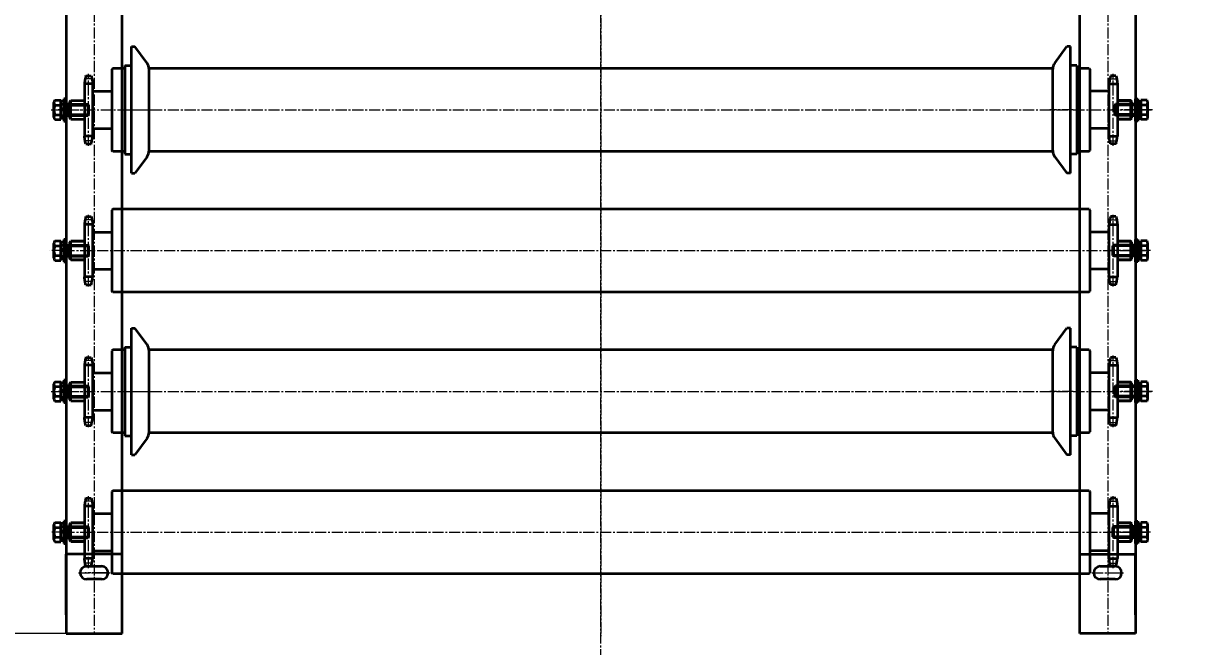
# Model space of a CAD drawing. Header units: millimetres. Extents: x -67280 to 67280, y -47520 to 47520.
# Drawn here: x -47868 to -46603, y -11726 to -11058 of the extents above; entities that cross this region are included whole.
import ezdxf

# ---------------------------------------------------------------- set-up
doc = ezdxf.new("R2010")
doc.units = ezdxf.units.MM
doc.linetypes.add('点画线', pattern=[18, 12, -2, 2, -2])
doc.layers.get('0').update_dxf_attribs({"lineweight": 35})
for name, color, linetype, lineweight in [('EB0', 7, 'Continuous', 35), ('EB0_1', 7, 'Continuous', 35), ('中心线层', 1, '点画线', 18), ('尺寸线层', 4, 'Continuous', 18), ('粗实线层', 7, 'Continuous', 35)]:
    doc.layers.add(name, color=color, linetype=linetype, lineweight=lineweight)
doc.styles.add('标准', font='', dxfattribs={"width": 0.667})
doc.styles.get('标准').set_extended_font_data('宋体')
doc.dimstyles.new('标准', dxfattribs={"dimscale": 160, "dimtxt": 2, "dimasz": 1, "dimexe": 1, "dimexo": 0, "dimgap": 1, "dimtad": 1, "dimdec": 1, "dimdsep": 46, "dimtxsty": '标准', "dimblk": '_CAXARROW', "dimcen": 0, "dimdle": 2, "dimaunit": 1, "dimadec": 0, "dimazin": 2, "dimtfac": 0.707107, "dimtdec": 3, "dimtmove": 0, "dimatfit": 3, "dimfxl": 0, "dimfrac": 2, "dimtolj": 1, "dimarcsym": 0})

# ---------------------------------------------------------------- blocks, each defined once
blk = doc.blocks.new('*X501')
at = {"layer": '尺寸线层', "linetype": 'Continuous', "lineweight": 18}
for points in [[(-51183.3, -8857.3), (-51163.3, -9017.3), (-51203.3, -9017.3)], [(-51183.3, -14032.3), (-51163.3, -13872.3), (-51203.3, -13872.3)]]:
    blk.add_hatch(color=0, dxfattribs=at).paths.add_polyline_path(points, flags=0)
at = {"layer": '尺寸线层', "color": 0}
for p, q in [((-50396.4, -8857.3), (-51343.3, -8857.3)), ((-46008, -14032.3), (-51343.3, -14032.3))]:
    blk.add_line(p, q, dxfattribs=at)
at = {"layer": '尺寸线层', "color": 0, "linetype": 'Continuous', "lineweight": 18}
blk.add_line((-51183.3, -8857.3), (-51183.3, -14032.3), dxfattribs=at)
at = {"layer": '尺寸线层', "color": 0, "insert": (-51503.3, -11444.8), "char_height": 320, "width": 1231.786, "attachment_point": 5, "rotation": 90, "line_spacing_factor": 1.15057, "style": '标准'}
blk.add_mtext('\\T1.1;5175', dxfattribs=at)
blk = doc.blocks.new('_CAXARROW')
blk.add_hatch(color=0).paths.add_polyline_path([(0, 0), (-1, 0.125), (-1, -0.125)], flags=0)
blk = doc.blocks.new('*X1829')
at = {"layer": 'EB0', "linetype": '点画线', "lineweight": 18}
for p, q in [((-545.5, -435.3), (-554.4, -435.3)), ((-550, -507), (-550, -430)), ((545.6, -435.3), (554.5, -435.3)), ((550, -507), (550, -430)), ((-590.1, -468.5), (-546.6, -468.5)), ((-573.5, -468.5), (-582.6, -468.5)), ((-572.9, -468.5), (592.1, -468.5)), ((-507, -468.5), (-482, -468.5)), ((507, -468.5), (482, -468.5)), ((592.1, -468.5), (548.6, -468.5)), ((573.5, -468.5), (582.6, -468.5)), ((-545.5, -501.7), (-554.4, -501.7)), ((545.6, -501.7), (554.5, -501.7)), ((-550, -658), (-550, -581)), ((550, -658), (550, -581)), ((-545.5, -586.3), (-554.4, -586.3)), ((545.6, -586.3), (554.5, -586.3)), ((-573.5, -619.5), (-591.7, -619.5)), ((-576.9, -619.5), (588.1, -619.5)), ((590.1, -619.5), (546.6, -619.5)), ((573.5, -619.5), (582.6, -619.5)), ((-545.5, -652.7), (-554.4, -652.7)), ((545.6, -652.7), (554.5, -652.7)), ((-550, -809), (-550, -732)), ((550, -809), (550, -732)), ((-545.5, -737.3), (-554.4, -737.3)), ((545.6, -737.3), (554.5, -737.3)), ((-590.1, -770.5), (-546.6, -770.5)), ((-573.5, -770.5), (-582.6, -770.5)), ((-572.9, -770.5), (592.1, -770.5)), ((-507, -770.5), (-482, -770.5)), ((507, -770.5), (482, -770.5)), ((592.1, -770.5), (548.6, -770.5)), ((573.5, -770.5), (582.6, -770.5)), ((-545.5, -803.7), (-554.4, -803.7)), ((545.6, -803.7), (554.5, -803.7)), ((-550, -960), (-550, -883)), ((550, -960), (550, -883)), ((-545.5, -888.3), (-554.4, -888.3)), ((545.6, -888.3), (554.5, -888.3)), ((-573.5, -921.5), (-590.1, -921.5)), ((-576.9, -921.5), (588.1, -921.5)), ((590.1, -921.5), (546.6, -921.5)), ((573.5, -921.5), (582.6, -921.5)), ((-545.5, -954.7), (-554.4, -954.7)), ((545.6, -954.7), (554.5, -954.7))]:
    blk.add_line(p, q, dxfattribs=at)
at = {"layer": 'EB0'}
for p, q in [((-587.1, -476.3), (-587.1, -460.7)), ((-586.3, -458.1), (-579.6, -458.1)), ((-586.3, -463.3), (-579.6, -463.3)), ((-579.6, -478.9), (-579.6, -458.1)), ((-579.6, -459.3), (-579.6, -477.7)), ((-576.5, -459.3), (-579.6, -459.3)), ((-579.6, -474.5), (-579.6, -462.5)), ((-579.6, -462.5), (-550.5, -462.5)), ((-576.5, -467.7), (-579.6, -466.9)), ((-576.5, -456.5), (-576.5, -480.5)), ((-574, -456.5), (-576.5, -456.5)), ((-576.5, -459.3), (-576.5, -477.7)), ((-574, -462), (-576.5, -462)), ((-574, -480.5), (-574, -456.5)), ((-570, -462.4), (-574, -462.4)), ((-571.6, -474.5), (-571.6, -462.5)), ((-571.6, -463.4), (-549.6, -463.4)), ((-549.6, -463.4), (-550.5, -462.5)), ((-550.5, -474.5), (-550.5, -462.5)), ((-549.6, -473.6), (-549.6, -463.4)), ((551.6, -463.4), (552.5, -462.5)), ((551.6, -473.6), (551.6, -463.4)), ((573.6, -463.4), (551.6, -463.4)), ((579.6, -462.5), (552.5, -462.5)), ((552.5, -474.5), (552.5, -462.5)), ((570, -462.4), (574, -462.4)), ((573.6, -474.5), (573.6, -462.5)), ((574, -480.5), (574, -456.5)), ((574, -456.5), (576.5, -456.5)), ((574, -462), (576.5, -462)), ((576.5, -456.5), (576.5, -480.5)), ((576.5, -459.3), (576.5, -477.7)), ((576.5, -459.3), (579.6, -459.3)), ((576.5, -467.7), (579.6, -466.9)), ((579.6, -478.9), (579.6, -458.1)), ((586.3, -458.1), (579.6, -458.1)), ((579.6, -459.3), (579.6, -477.7)), ((579.6, -474.5), (579.6, -462.5)), ((586.3, -463.3), (579.6, -463.3)), ((587.1, -476.3), (587.1, -460.7)), ((-586.3, -473.7), (-579.6, -473.7)), ((-586.3, -478.9), (-579.6, -478.9)), ((-576.9, -469.2), (-579.6, -468.5)), ((-579.6, -474.5), (-550.5, -474.5)), ((-576.5, -477.7), (-579.6, -477.7)), ((-576.5, -469.3), (-576.9, -469.2)), ((-576.5, -475), (-574, -475)), ((-570, -474.6), (-574, -474.6)), ((-571.6, -473.6), (-549.6, -473.6)), ((-549.6, -473.6), (-550.5, -474.5)), ((551.6, -473.6), (552.5, -474.5)), ((573.6, -473.6), (551.6, -473.6)), ((579.6, -474.5), (552.5, -474.5)), ((570, -474.6), (574, -474.6)), ((576.5, -475), (574, -475)), ((576.5, -469.3), (576.9, -469.2)), ((576.5, -477.7), (579.6, -477.7)), ((576.9, -469.2), (579.6, -468.5)), ((586.3, -473.7), (579.6, -473.7)), ((586.3, -478.9), (579.6, -478.9)), ((-576.5, -480.5), (-574, -480.5)), ((576.5, -480.5), (574, -480.5)), ((-587.1, -627.3), (-587.1, -611.7)), ((-586.3, -609.1), (-579.6, -609.1)), ((-586.3, -614.3), (-579.6, -614.3)), ((-579.6, -629.9), (-579.6, -609.1)), ((-579.6, -610.3), (-579.6, -628.7)), ((-576.5, -610.3), (-579.6, -610.3)), ((-579.6, -625.5), (-579.6, -613.5)), ((-579.6, -613.5), (-550.5, -613.5)), ((-576.5, -618.7), (-579.6, -617.9)), ((-576.9, -620.2), (-579.6, -619.5)), ((-576.5, -607.5), (-576.5, -631.5)), ((-574, -607.5), (-576.5, -607.5)), ((-576.5, -610.3), (-576.5, -628.7)), ((-574, -613), (-576.5, -613)), ((-574, -631.5), (-574, -607.5)), ((-571.6, -625.5), (-571.6, -613.5)), ((-571.6, -614.4), (-549.6, -614.4)), ((-549.6, -614.4), (-550.5, -613.5)), ((-550.5, -625.5), (-550.5, -613.5)), ((-549.6, -624.6), (-549.6, -614.4)), ((549.6, -614.4), (550.5, -613.5)), ((549.6, -624.6), (549.6, -614.4)), ((571.6, -614.4), (549.6, -614.4)), ((579.6, -613.5), (550.5, -613.5)), ((550.5, -625.5), (550.5, -613.5)), ((571.6, -625.5), (571.6, -613.5)), ((574, -631.5), (574, -607.5)), ((574, -607.5), (576.5, -607.5)), ((574, -613), (576.5, -613)), ((576.5, -607.5), (576.5, -631.5)), ((576.5, -610.3), (576.5, -628.7)), ((576.5, -610.3), (579.6, -610.3)), ((576.5, -618.7), (579.6, -617.9)), ((576.9, -620.2), (579.6, -619.5)), ((579.6, -629.9), (579.6, -609.1)), ((586.3, -609.1), (579.6, -609.1)), ((579.6, -610.3), (579.6, -628.7)), ((579.6, -625.5), (579.6, -613.5)), ((586.3, -614.3), (579.6, -614.3)), ((587.1, -627.3), (587.1, -611.7)), ((-586.3, -624.7), (-579.6, -624.7)), ((-586.3, -629.9), (-579.6, -629.9)), ((-579.6, -625.5), (-550.5, -625.5)), ((-576.5, -628.7), (-579.6, -628.7)), ((-576.5, -620.3), (-576.9, -620.2)), ((-576.5, -626), (-574, -626)), ((-576.5, -631.5), (-574, -631.5)), ((-571.6, -624.6), (-549.6, -624.6)), ((-549.6, -624.6), (-550.5, -625.5)), ((549.6, -624.6), (550.5, -625.5)), ((571.6, -624.6), (549.6, -624.6)), ((579.6, -625.5), (550.5, -625.5)), ((576.5, -626), (574, -626)), ((576.5, -631.5), (574, -631.5)), ((576.5, -620.3), (576.9, -620.2)), ((576.5, -628.7), (579.6, -628.7)), ((586.3, -624.7), (579.6, -624.7)), ((586.3, -629.9), (579.6, -629.9)), ((-576.5, -758.5), (-576.5, -782.5)), ((-574, -758.5), (-576.5, -758.5)), ((-574, -782.5), (-574, -758.5)), ((574, -782.5), (574, -758.5)), ((574, -758.5), (576.5, -758.5)), ((576.5, -758.5), (576.5, -782.5)), ((-587.1, -778.3), (-587.1, -762.7)), ((-586.3, -760.1), (-579.6, -760.1)), ((-586.3, -765.3), (-579.6, -765.3)), ((-579.6, -780.9), (-579.6, -760.1)), ((-579.6, -761.3), (-579.6, -779.7)), ((-576.5, -761.3), (-579.6, -761.3)), ((-579.6, -776.5), (-579.6, -764.5)), ((-579.6, -764.5), (-550.5, -764.5)), ((-576.5, -769.7), (-579.6, -768.9)), ((-576.9, -771.2), (-579.6, -770.5)), ((-576.5, -771.3), (-576.9, -771.2)), ((-576.5, -761.3), (-576.5, -779.7)), ((-574, -764), (-576.5, -764)), ((-570, -764.4), (-574, -764.4)), ((-571.6, -776.5), (-571.6, -764.5)), ((-571.6, -765.4), (-549.6, -765.4)), ((-549.6, -765.4), (-550.5, -764.5)), ((-550.5, -776.5), (-550.5, -764.5)), ((-549.6, -775.6), (-549.6, -765.4)), ((551.6, -765.4), (552.5, -764.5)), ((551.6, -775.6), (551.6, -765.4)), ((573.6, -765.4), (551.6, -765.4)), ((579.6, -764.5), (552.5, -764.5)), ((552.5, -776.5), (552.5, -764.5)), ((570, -764.4), (574, -764.4)), ((573.6, -776.5), (573.6, -764.5)), ((574, -764), (576.5, -764)), ((576.5, -761.3), (576.5, -779.7)), ((576.5, -761.3), (579.6, -761.3)), ((576.5, -769.7), (579.6, -768.9)), ((576.5, -771.3), (576.9, -771.2)), ((576.9, -771.2), (579.6, -770.5)), ((579.6, -780.9), (579.6, -760.1)), ((586.3, -760.1), (579.6, -760.1)), ((579.6, -761.3), (579.6, -779.7)), ((579.6, -776.5), (579.6, -764.5)), ((586.3, -765.3), (579.6, -765.3)), ((587.1, -778.3), (587.1, -762.7)), ((-586.3, -775.7), (-579.6, -775.7)), ((-586.3, -780.9), (-579.6, -780.9)), ((-579.6, -776.5), (-550.5, -776.5)), ((-576.5, -779.7), (-579.6, -779.7)), ((-576.5, -777), (-574, -777)), ((-576.5, -782.5), (-574, -782.5)), ((-570, -776.6), (-574, -776.6)), ((-571.6, -775.6), (-549.6, -775.6)), ((-549.6, -775.6), (-550.5, -776.5)), ((551.6, -775.6), (552.5, -776.5)), ((573.6, -775.6), (551.6, -775.6)), ((579.6, -776.5), (552.5, -776.5)), ((570, -776.6), (574, -776.6)), ((576.5, -777), (574, -777)), ((576.5, -782.5), (574, -782.5)), ((576.5, -779.7), (579.6, -779.7)), ((586.3, -775.7), (579.6, -775.7)), ((586.3, -780.9), (579.6, -780.9)), ((-576.5, -909.5), (-576.5, -933.5)), ((-574, -909.5), (-576.5, -909.5)), ((-574, -933.5), (-574, -909.5)), ((574, -933.5), (574, -909.5)), ((574, -909.5), (576.5, -909.5)), ((576.5, -909.5), (576.5, -933.5)), ((-587.1, -929.3), (-587.1, -913.7)), ((-586.3, -911.1), (-579.6, -911.1)), ((-586.3, -916.3), (-579.6, -916.3)), ((-579.6, -931.9), (-579.6, -911.1)), ((-579.6, -912.3), (-579.6, -930.7)), ((-576.5, -912.3), (-579.6, -912.3)), ((-579.6, -927.5), (-579.6, -915.5)), ((-579.6, -915.5), (-550.5, -915.5)), ((-576.5, -920.7), (-579.6, -919.9)), ((-576.9, -922.2), (-579.6, -921.5)), ((-576.5, -922.3), (-576.9, -922.2)), ((-576.5, -912.3), (-576.5, -930.7)), ((-574, -915), (-576.5, -915)), ((-571.6, -927.5), (-571.6, -915.5)), ((-571.6, -916.4), (-549.6, -916.4)), ((-549.6, -916.4), (-550.5, -915.5)), ((-550.5, -927.5), (-550.5, -915.5)), ((-549.6, -926.6), (-549.6, -916.4)), ((549.6, -916.4), (550.5, -915.5)), ((549.6, -926.6), (549.6, -916.4)), ((571.6, -916.4), (549.6, -916.4)), ((579.6, -915.5), (550.5, -915.5)), ((550.5, -927.5), (550.5, -915.5)), ((571.6, -927.5), (571.6, -915.5)), ((574, -915), (576.5, -915)), ((576.5, -912.3), (576.5, -930.7)), ((576.5, -912.3), (579.6, -912.3)), ((576.5, -920.7), (579.6, -919.9)), ((576.5, -922.3), (576.9, -922.2)), ((576.9, -922.2), (579.6, -921.5)), ((579.6, -931.9), (579.6, -911.1)), ((586.3, -911.1), (579.6, -911.1)), ((579.6, -912.3), (579.6, -930.7)), ((579.6, -927.5), (579.6, -915.5)), ((586.3, -916.3), (579.6, -916.3)), ((587.1, -929.3), (587.1, -913.7)), ((-586.3, -926.7), (-579.6, -926.7)), ((-586.3, -931.9), (-579.6, -931.9)), ((-579.6, -927.5), (-550.5, -927.5)), ((-576.5, -930.7), (-579.6, -930.7)), ((-576.5, -928), (-574, -928)), ((-576.5, -933.5), (-574, -933.5)), ((-571.6, -926.6), (-549.6, -926.6)), ((-549.6, -926.6), (-550.5, -927.5)), ((549.6, -926.6), (550.5, -927.5)), ((571.6, -926.6), (549.6, -926.6)), ((579.6, -927.5), (550.5, -927.5)), ((576.5, -928), (574, -928)), ((576.5, -933.5), (574, -933.5)), ((576.5, -930.7), (579.6, -930.7)), ((586.3, -926.7), (579.6, -926.7)), ((586.3, -931.9), (579.6, -931.9))]:
    blk.add_line(p, q, dxfattribs=at)
at = {"layer": 'EB0', "linetype": 'Continuous', "lineweight": 18}
for p, q in [((-576.5, -460.5), (-574, -458)), ((574, -458.2), (575.7, -456.5)), ((574.4, -462), (576.5, -459.9)), ((-576.5, -477.5), (-574, -475)), ((-575.3, -480.5), (-574, -479.2)), ((574, -479.4), (576.5, -476.9)), ((-574, -609.3), (-576.5, -611.8)), ((574, -609.3), (576.5, -611.8)), ((-574, -626.3), (-576.5, -628.8)), ((-574, -630.5), (-575, -631.5)), ((574, -626.3), (576.5, -628.8)), ((574, -630.5), (575, -631.5)), ((574, -760.2), (575.7, -758.5)), ((-576.5, -762.5), (-574, -760)), ((574.4, -764), (576.5, -761.9)), ((-576.5, -779.5), (-574, -777)), ((-575.3, -782.5), (-574, -781.2)), ((574, -781.4), (576.5, -778.9)), ((-574, -911.3), (-576.5, -913.8)), ((574, -911.3), (576.5, -913.8)), ((-574, -928.3), (-576.5, -930.8)), ((-574, -932.5), (-575, -933.5)), ((574, -928.3), (576.5, -930.8)), ((574, -932.5), (575, -933.5))]:
    blk.add_line(p, q, dxfattribs=at)
at = {"layer": 'EB0', "color": 1, "linetype": '点画线', "lineweight": 18}
for p, q in [((-571, -468.5), (-579.5, -468.5)), ((573, -468.5), (581.5, -468.5)), ((-571, -619.5), (-579.5, -619.5)), ((571, -619.5), (579.5, -619.5)), ((-571, -770.5), (-579.5, -770.5)), ((573, -770.5), (581.5, -770.5)), ((-571, -921.5), (-579.5, -921.5)), ((571, -921.5), (579.5, -921.5))]:
    blk.add_line(p, q, dxfattribs=at)
at = {"layer": 'EB0'}
for centre, radius, start, end in [((-582.3, -460.7), 4.79, 147.1328, 212.8672), ((-569.1, -468.5), 18, 163.2213, 196.7787), ((582.3, -460.7), 4.79, 327.1328, 32.8672), ((569.1, -468.5), 18, 343.2213, 16.7787), ((-582.3, -476.3), 4.79, 147.1328, 212.8672), ((582.3, -476.3), 4.79, 327.1328, 32.8672), ((-582.3, -611.7), 4.79, 147.1328, 212.8672), ((-569.1, -619.5), 18, 163.2213, 196.7787), ((582.3, -611.7), 4.79, 327.1328, 32.8672), ((569.1, -619.5), 18, 343.2213, 16.7787), ((-582.3, -627.3), 4.79, 147.1328, 212.8672), ((582.3, -627.3), 4.79, 327.1328, 32.8672), ((-582.3, -762.7), 4.79, 147.1328, 212.8672), ((-569.1, -770.5), 18, 163.2213, 196.7787), ((582.3, -762.7), 4.79, 327.1328, 32.8672), ((569.1, -770.5), 18, 343.2213, 16.7787), ((-582.3, -778.3), 4.79, 147.1328, 212.8672), ((582.3, -778.3), 4.79, 327.1328, 32.8672), ((-582.3, -913.7), 4.79, 147.1328, 212.8672), ((-569.1, -921.5), 18, 163.2213, 196.7787), ((582.3, -913.7), 4.79, 327.1328, 32.8672), ((569.1, -921.5), 18, 343.2213, 16.7787), ((-582.3, -929.3), 4.79, 147.1328, 212.8672), ((582.3, -929.3), 4.79, 327.1328, 32.8672)]:
    blk.add_arc(centre, radius, start, end, dxfattribs=at)
at = {"layer": 'EB0_1'}
for p, q in [((-574, 1690), (-574, -1030)), ((-514, -1030), (-514, 1690)), ((514, -1030), (514, 1690)), ((574, 1690), (574, -1030)), ((-574, -1010), (-574, -945)), ((-514, -945), (-574, -945)), ((-514, -1010), (-514, -945)), ((514, -1010), (514, -945)), ((514, -945), (574, -945)), ((574, -1010), (574, -945)), ((-552, -958), (-536, -958)), ((536, -958), (552, -958)), ((-536, -972), (-552, -972)), ((552, -972), (536, -972))]:
    blk.add_line(p, q, dxfattribs=at)
at = {"layer": 'EB0_1', "linetype": 'Continuous', "lineweight": 35}
for p, q in [((554.5, -478.5), (569, -478.5)), ((554.5, -780.5), (569, -780.5))]:
    blk.add_line(p, q, dxfattribs=at)
at = {"layer": 'EB0_1'}
for centre, start, end in [((-552, -965), 90, 270), ((-536, -965), 270, 90), ((536, -965), 90, 270), ((552, -965), 270, 90)]:
    blk.add_arc(centre, 7, start, end, dxfattribs=at)
at = {"layer": '中心线层'}
blk.add_line((0, 1790), (0, -1033), dxfattribs=at)
at = {"layer": '中心线层', "linetype": '点画线', "lineweight": 18}
for p, q in [((-544, 1690), (-544, -1030)), ((544, 1690), (544, -1030)), ((-544, -955.5), (-544, -974.5)), ((-544, -955.5), (-544, -974.5)), ((544, -955.5), (544, -974.5)), ((-560.9, -965), (-526, -965)), ((-534.5, -965), (-553.5, -965)), ((-529.5, -965), (-548.5, -965)), ((527.1, -965), (562, -965))]:
    blk.add_line(p, q, dxfattribs=at)
at = {"layer": '粗实线层', "linetype": 'Continuous', "lineweight": 35}
for p, q in [((-504, -400.5), (-500.3, -400.5)), ((-504, -536.5), (-504, -400.5)), ((-487.1, -418.3), (-500.3, -400.5)), ((487.1, -418.3), (500.3, -400.5)), ((504, -400.5), (500.3, -400.5)), ((504, -536.5), (504, -400.5)), ((-524, -424), (-525, -425)), ((-525, -425), (-525, -512)), ((-511, -424), (-524, -424)), ((-511, -421), (-504, -421)), ((-511, -421), (-511, -516)), ((485, -424), (-485, -424)), ((-485, -512.2), (-485, -424.8)), ((485, -512.2), (485, -424.8)), ((511, -421), (504, -421)), ((511, -421), (511, -516)), ((524, -424), (511, -424)), ((524, -424), (525, -425)), ((525, -425), (525, -512)), ((-545.5, -440.4), (-554.4, -440.4)), ((-554.4, -440.4), (-554.4, -496.6)), ((-552.9, -432), (-547.1, -432)), ((-545.5, -496.6), (-545.5, -440.4)), ((545.6, -440.4), (554.5, -440.4)), ((545.6, -496.6), (545.6, -440.4)), ((552.9, -432), (547.1, -432)), ((554.5, -440.4), (554.5, -496.6)), ((-545.5, -448.5), (-525, -448.5)), ((545.6, -448.5), (525, -448.5)), ((-570, -459.5), (-569, -458.5)), ((-570, -477.5), (-570, -459.5)), ((-569, -478.5), (-569, -458.5)), ((-569, -458.5), (-554.4, -458.5)), ((554.5, -458.5), (569, -458.5)), ((569, -458.5), (554.5, -458.5)), ((570, -459.5), (569, -458.5)), ((569, -478.5), (569, -458.5)), ((570, -477.5), (570, -459.5)), ((-569, -478.5), (-570, -477.5)), ((-569, -478.5), (-554.4, -478.5)), ((569, -478.5), (554.5, -478.5)), ((569, -478.5), (570, -477.5)), ((-545.5, -488.5), (-525, -488.5)), ((545.6, -488.5), (525, -488.5)), ((-545.5, -496.6), (-554.4, -496.6)), ((-552.9, -505), (-547.1, -505)), ((545.6, -496.6), (554.5, -496.6)), ((552.9, -505), (547.1, -505)), ((-524, -513), (-525, -512)), ((-511, -513), (-524, -513)), ((-511, -516), (-504, -516)), ((485, -513), (-485, -513)), ((511, -516), (504, -516)), ((524, -513), (511, -513)), ((524, -513), (525, -512)), ((-487.1, -518.7), (-500.3, -536.5)), ((487.1, -518.7), (500.3, -536.5)), ((-504, -536.5), (-500.3, -536.5)), ((504, -536.5), (500.3, -536.5)), ((-524, -575), (-525, -576)), ((-525, -576), (-525, -663)), ((524, -575), (-524, -575)), ((524, -575), (525, -576)), ((525, -576), (525, -663)), ((-554.4, -591.4), (-554.4, -647.6)), ((-545.5, -591.4), (-554.4, -591.4)), ((-552.9, -583), (-547.1, -583)), ((-545.5, -647.6), (-545.5, -591.4)), ((545.6, -591.4), (554.5, -591.4)), ((545.6, -647.6), (545.6, -591.4)), ((552.9, -583), (547.1, -583)), ((554.5, -591.4), (554.5, -647.6)), ((-545.5, -599.5), (-525, -599.5)), ((545.6, -599.5), (525, -599.5)), ((-570, -610.5), (-569, -609.5)), ((-570, -628.5), (-570, -610.5)), ((-569, -629.5), (-569, -609.5)), ((-554.4, -609.5), (-569, -609.5)), ((-569, -609.5), (-554.4, -609.5)), ((554.5, -609.5), (569, -609.5)), ((569, -609.5), (554.5, -609.5)), ((570, -610.5), (569, -609.5)), ((569, -629.5), (569, -609.5)), ((570, -628.5), (570, -610.5)), ((-569, -629.5), (-570, -628.5)), ((-554.4, -629.5), (-569, -629.5)), ((-569, -629.5), (-554.4, -629.5)), ((554.5, -629.5), (569, -629.5)), ((569, -629.5), (554.5, -629.5)), ((569, -629.5), (570, -628.5)), ((-545.5, -639.5), (-525, -639.5)), ((545.6, -639.5), (525, -639.5)), ((-545.5, -647.6), (-554.4, -647.6)), ((-552.9, -656), (-547.1, -656)), ((545.6, -647.6), (554.5, -647.6)), ((552.9, -656), (547.1, -656)), ((-524, -664), (-525, -663)), ((524, -664), (-524, -664)), ((524, -664), (525, -663)), ((-504, -702.5), (-500.3, -702.5)), ((-504, -838.5), (-504, -702.5)), ((-487.1, -720.3), (-500.3, -702.5)), ((487.1, -720.3), (500.3, -702.5)), ((504, -702.5), (500.3, -702.5)), ((504, -838.5), (504, -702.5)), ((-524, -726), (-525, -727)), ((-525, -727), (-525, -814)), ((-511, -726), (-524, -726)), ((-511, -723), (-504, -723)), ((-511, -723), (-511, -818)), ((485, -726), (-485, -726)), ((-485, -814.2), (-485, -726.8)), ((485, -814.2), (485, -726.8)), ((511, -723), (504, -723)), ((511, -723), (511, -818)), ((524, -726), (511, -726)), ((524, -726), (525, -727)), ((525, -727), (525, -814)), ((-545.5, -742.4), (-554.4, -742.4)), ((-554.4, -742.4), (-554.4, -798.6)), ((-552.9, -734), (-547.1, -734)), ((-545.5, -798.6), (-545.5, -742.4)), ((545.6, -742.4), (554.5, -742.4)), ((545.6, -798.6), (545.6, -742.4)), ((552.9, -734), (547.1, -734)), ((554.5, -742.4), (554.5, -798.6)), ((-545.5, -750.5), (-525, -750.5)), ((545.6, -750.5), (525, -750.5)), ((-570, -761.5), (-569, -760.5)), ((-570, -779.5), (-570, -761.5)), ((-569, -780.5), (-569, -760.5)), ((-569, -760.5), (-554.4, -760.5)), ((554.5, -760.5), (569, -760.5)), ((569, -760.5), (554.5, -760.5)), ((570, -761.5), (569, -760.5)), ((569, -780.5), (569, -760.5)), ((570, -779.5), (570, -761.5)), ((-569, -780.5), (-570, -779.5)), ((-569, -780.5), (-554.4, -780.5)), ((569, -780.5), (554.5, -780.5)), ((569, -780.5), (570, -779.5)), ((-545.5, -790.5), (-525, -790.5)), ((545.6, -790.5), (525, -790.5)), ((-545.5, -798.6), (-554.4, -798.6)), ((-552.9, -807), (-547.1, -807)), ((545.6, -798.6), (554.5, -798.6)), ((552.9, -807), (547.1, -807)), ((-524, -815), (-525, -814)), ((-511, -815), (-524, -815)), ((-511, -818), (-504, -818)), ((-487.1, -820.7), (-500.3, -838.5)), ((485, -815), (-485, -815)), ((487.1, -820.7), (500.3, -838.5)), ((511, -818), (504, -818)), ((524, -815), (511, -815)), ((524, -815), (525, -814)), ((-504, -838.5), (-500.3, -838.5)), ((504, -838.5), (500.3, -838.5)), ((-552.9, -885), (-547.1, -885)), ((-524, -877), (-525, -878)), ((-525, -878), (-525, -965)), ((524, -877), (-524, -877)), ((524, -877), (525, -878)), ((525, -878), (525, -965)), ((552.9, -885), (547.1, -885)), ((-554.4, -893.4), (-554.4, -949.6)), ((-545.5, -893.4), (-554.4, -893.4)), ((-545.5, -949.6), (-545.5, -893.4)), ((545.6, -893.4), (554.5, -893.4)), ((545.6, -949.6), (545.6, -893.4)), ((554.5, -893.4), (554.5, -949.6)), ((-545.5, -901.5), (-525, -901.5)), ((545.6, -901.5), (525, -901.5)), ((-570, -912.5), (-569, -911.5)), ((-570, -930.5), (-570, -912.5)), ((-569, -931.5), (-569, -911.5)), ((-554.4, -911.5), (-569, -911.5)), ((-569, -911.5), (-554.4, -911.5)), ((554.5, -911.5), (569, -911.5)), ((569, -911.5), (554.5, -911.5)), ((570, -912.5), (569, -911.5)), ((569, -931.5), (569, -911.5)), ((570, -930.5), (570, -912.5)), ((-569, -931.5), (-570, -930.5)), ((-554.4, -931.5), (-569, -931.5)), ((-569, -931.5), (-554.4, -931.5)), ((554.5, -931.5), (569, -931.5)), ((569, -931.5), (554.5, -931.5)), ((569, -931.5), (570, -930.5)), ((-545.5, -941.5), (-525, -941.5)), ((545.6, -941.5), (525, -941.5)), ((-545.5, -949.6), (-554.4, -949.6)), ((-552.9, -958), (-547.1, -958)), ((545.6, -949.6), (554.5, -949.6)), ((552.9, -958), (547.1, -958)), ((-524, -966), (-525, -965)), ((524, -966), (-524, -966)), ((524, -966), (525, -965))]:
    blk.add_line(p, q, dxfattribs=at)
at = {"layer": '粗实线层'}
for p, q in [((-574, -1030), (-514, -1030)), ((574, -1030), (514, -1030))]:
    blk.add_line(p, q, dxfattribs=at)
at = {"layer": '粗实线层', "linetype": 'Continuous', "lineweight": 35}
for centre, start, end in [((-496, -424.8), 0, 36.4128), ((496, -424.8), 143.5872, 180), ((-496, -512.2), 323.5872, 0), ((496, -512.2), 180, 216.4128), ((-496, -726.8), 0, 36.4128), ((496, -726.8), 143.5872, 180), ((-496, -814.2), 323.5872, 0), ((496, -814.2), 180, 216.4128)]:
    blk.add_arc(centre, 11, start, end, dxfattribs=at)
for points, knots in [([(-552.9, -432), (-553.2, -433.1), (-553.9, -435.9), (-554.2, -438.7), (-554.4, -440.4)], [0, 0, 0, 0, 1265.849687, 3163.588211, 3163.588211, 3163.588211, 3163.588211]), ([(-547.1, -432), (-546.8, -433.1), (-546.1, -435.9), (-545.8, -438.7), (-545.5, -440.4)], [0, 0, 0, 0, 1254.217283, 3134.516722, 3134.516722, 3134.516722, 3134.516722]), ([(547.1, -432), (546.8, -433.1), (546.1, -435.9), (545.8, -438.7), (545.6, -440.4)], [0, 0, 0, 0, 2120.360091, 5299.164866, 5299.164866, 5299.164866, 5299.164866]), ([(552.9, -432), (553.2, -433.1), (553.9, -435.9), (554.2, -438.7), (554.5, -440.4)], [0, 0, 0, 0, 2137.070859, 5340.92811, 5340.92811, 5340.92811, 5340.92811]), ([(-552.9, -505), (-553.2, -503.9), (-553.9, -501.1), (-554.2, -498.3), (-554.4, -496.6)], [0, 0, 0, 0, 1323.900012, 3308.666513, 3308.666513, 3308.666513, 3308.666513]), ([(-547.1, -505), (-546.8, -503.9), (-546.1, -501.1), (-545.8, -498.3), (-545.5, -496.6)], [0, 0, 0, 0, 1314.004588, 3283.936052, 3283.936052, 3283.936052, 3283.936052]), ([(547.1, -505), (546.8, -503.9), (546.1, -501.1), (545.8, -498.3), (545.6, -496.6)], [0, 0, 0, 0, 2259.445631, 5646.764886, 5646.764886, 5646.764886, 5646.764886]), ([(552.9, -505), (553.2, -503.9), (553.9, -501.1), (554.2, -498.3), (554.5, -496.6)], [0, 0, 0, 0, 2275.826411, 5687.703428, 5687.703428, 5687.703428, 5687.703428]), ([(-552.9, -583), (-553.2, -584.1), (-553.9, -586.9), (-554.2, -589.7), (-554.4, -591.4)], [0, 0, 0, 0, 1430.433084, 3574.912004, 3574.912004, 3574.912004, 3574.912004]), ([(-547.1, -583), (-546.8, -584.1), (-546.1, -586.9), (-545.8, -589.7), (-545.5, -591.4)], [0, 0, 0, 0, 1422.638433, 3555.431755, 3555.431755, 3555.431755, 3555.431755]), ([(547.1, -583), (546.8, -584.1), (546.1, -586.9), (545.8, -589.7), (545.6, -591.4)], [0, 0, 0, 0, 2442.421269, 6104.054229, 6104.054229, 6104.054229, 6104.054229]), ([(552.9, -583), (553.2, -584.1), (553.9, -586.9), (554.2, -589.7), (554.5, -591.4)], [0, 0, 0, 0, 2458.372537, 6143.919344, 6143.919344, 6143.919344, 6143.919344]), ([(-552.9, -656), (-553.2, -654.9), (-553.9, -652.1), (-554.2, -649.3), (-554.4, -647.6)], [0, 0, 0, 0, 1522.109512, 3804.028045, 3804.028045, 3804.028045, 3804.028045]), ([(-547.1, -656), (-546.8, -654.9), (-546.1, -652.1), (-545.8, -649.3), (-545.5, -647.6)], [0, 0, 0, 0, 1515.831363, 3788.337809, 3788.337809, 3788.337809, 3788.337809]), ([(547.1, -656), (546.8, -654.9), (546.1, -652.1), (545.8, -649.3), (545.6, -647.6)], [0, 0, 0, 0, 2588.274989, 6468.569157, 6468.569157, 6468.569157, 6468.569157]), ([(552.9, -656), (553.2, -654.9), (553.9, -652.1), (554.2, -649.3), (554.5, -647.6)], [0, 0, 0, 0, 2603.937297, 6507.712109, 6507.712109, 6507.712109, 6507.712109]), ([(-552.9, -734), (-553.2, -735.1), (-553.9, -737.9), (-554.2, -740.7), (-554.4, -742.4)], [0, 0, 0, 0, 1663.171804, 4156.568324, 4156.568324, 4156.568324, 4156.568324]), ([(-547.1, -734), (-546.8, -735.1), (-546.1, -737.9), (-545.8, -740.7), (-545.5, -742.4)], [0, 0, 0, 0, 1658.612372, 4145.173477, 4145.173477, 4145.173477, 4145.173477]), ([(547.1, -734), (546.8, -735.1), (546.1, -737.9), (545.8, -740.7), (545.6, -742.4)], [0, 0, 0, 0, 2778.718335, 6944.521659, 6944.521659, 6944.521659, 6944.521659]), ([(552.9, -734), (553.2, -735.1), (553.9, -737.9), (554.2, -740.7), (554.5, -742.4)], [0, 0, 0, 0, 2794.010378, 6982.739252, 6982.739252, 6982.739252, 6982.739252]), ([(-552.9, -807), (-553.2, -805.9), (-553.9, -803.1), (-554.2, -800.3), (-554.4, -798.6)], [0, 0, 0, 0, 1777.291751, 4441.774793, 4441.774793, 4441.774793, 4441.774793]), ([(-547.1, -807), (-546.8, -805.9), (-546.1, -803.1), (-545.8, -800.3), (-545.5, -798.6)], [0, 0, 0, 0, 1773.954231, 4433.433724, 4433.433724, 4433.433724, 4433.433724]), ([(547.1, -807), (546.8, -805.9), (546.1, -803.1), (545.8, -800.3), (545.6, -798.6)], [0, 0, 0, 0, 2929.083322, 7320.311064, 7320.311064, 7320.311064, 7320.311064]), ([(552.9, -807), (553.2, -805.9), (553.9, -803.1), (554.2, -800.3), (554.5, -798.6)], [0, 0, 0, 0, 2944.130946, 7357.917809, 7357.917809, 7357.917809, 7357.917809]), ([(-552.9, -885), (-553.2, -886.1), (-553.9, -888.9), (-554.2, -891.7), (-554.4, -893.4)], [0, 0, 0, 0, 1940.813075, 4850.444272, 4850.444272, 4850.444272, 4850.444272]), ([(-547.1, -885), (-546.8, -886.1), (-546.1, -888.9), (-545.8, -891.7), (-545.5, -893.4)], [0, 0, 0, 0, 1938.807962, 4845.433131, 4845.433131, 4845.433131, 4845.433131]), ([(547.1, -885), (546.8, -886.1), (546.1, -888.9), (545.8, -891.7), (545.6, -893.4)], [0, 0, 0, 0, 3124.612067, 7808.972899, 7808.972899, 7808.972899, 7808.972899]), ([(552.9, -885), (553.2, -886.1), (553.9, -888.9), (554.2, -891.7), (554.5, -893.4)], [0, 0, 0, 0, 3139.346219, 7845.796222, 7845.796222, 7845.796222, 7845.796222]), ([(-552.9, -958), (-553.2, -956.9), (-553.9, -954.1), (-554.2, -951.3), (-554.4, -949.6)], [0, 0, 0, 0, 2069.649915, 5172.430931, 5172.430931, 5172.430931, 5172.430931]), ([(-547.1, -958), (-546.8, -956.9), (-546.1, -954.1), (-545.8, -951.3), (-545.5, -949.6)], [0, 0, 0, 0, 2068.58662, 5169.773562, 5169.773562, 5169.773562, 5169.773562]), ([(547.1, -958), (546.8, -956.9), (546.1, -954.1), (545.8, -951.3), (545.6, -949.6)], [0, 0, 0, 0, 3278.079894, 8192.516865, 8192.516865, 8192.516865, 8192.516865]), ([(552.9, -958), (553.2, -956.9), (553.9, -954.1), (554.2, -951.3), (554.5, -949.6)], [0, 0, 0, 0, 3292.609116, 8228.82803, 8228.82803, 8228.82803, 8228.82803])]:
    blk.add_open_spline(points, degree=3, knots=knots, dxfattribs=at)
blk = doc.blocks.new('*X1855')
at = {"layer": '尺寸线层', "linetype": 'Continuous', "lineweight": 18}
for points in [[(-48563, -8992.3), (-48583, -9152.3), (-48543, -9152.3)], [(-48563, -11712.3), (-48583, -11552.3), (-48543, -11552.3)]]:
    blk.add_hatch(color=0, dxfattribs=at).paths.add_polyline_path(points, flags=0)
at = {"layer": '尺寸线层', "color": 0}
for p, q in [((-47822, -8992.3), (-48723, -8992.3)), ((-47822, -11712.3), (-48723, -11712.3))]:
    blk.add_line(p, q, dxfattribs=at)
at = {"layer": '尺寸线层', "color": 0, "linetype": 'Continuous', "lineweight": 18}
blk.add_line((-48563, -11712.3), (-48563, -8992.3), dxfattribs=at)
at = {"layer": '尺寸线层', "color": 0, "insert": (-48883, -10352.3), "char_height": 320, "width": 1243.644, "attachment_point": 5, "rotation": 90, "line_spacing_factor": 1.15057, "style": '标准'}
blk.add_mtext('\\T1.1;2720', dxfattribs=at)

msp = doc.modelspace()

# ---------------------------------------------------------------- linework, layer by layer
at = {"layer": '中心线层', "linetype": '点画线', "lineweight": 18}
msp.add_line((-47247.969, -22181.308), (-47247.969, -4818.458), dxfattribs=at)

# ---------------------------------------------------------------- dimensions: what is measured, and where the dimension line sits
at = {"layer": '尺寸线层'}
dim = msp.add_linear_dim(base=(-51183.269, -14032.309), p1=(-50396.352, -8857.309), p2=(-46007.985, -14032.309), angle=270, dimstyle='标准', override={"dimsah": 1, "dimtfill": 1, "dimtzin": 8}, dxfattribs=at)
dim.commit()
dim.dimension.update_dxf_attribs({"geometry": '*X501', "text_midpoint": (-51183.269, -11444.809)})

# ---------------------------------------------------------------- next in the draw order: block references
at = {"layer": '中心线层'}
msp.add_blockref('*X1829', (-47247.969, -10682.309), dxfattribs=at)

# ---------------------------------------------------------------- next in the draw order: dimensions: what is measured, and where the dimension line sits
at = {"layer": '尺寸线层'}
dim = msp.add_linear_dim(base=(-48562.966, -8992.309), p1=(-47821.969, -11712.309), p2=(-47821.969, -8992.309), angle=90, dimstyle='标准', override={"dimsah": 1, "dimtfill": 1, "dimtzin": 8}, dxfattribs=at)
dim.commit()
dim.dimension.update_dxf_attribs({"geometry": '*X1855', "text_midpoint": (-48562.966, -10352.309)})

doc.saveas('drawing.dxf')
